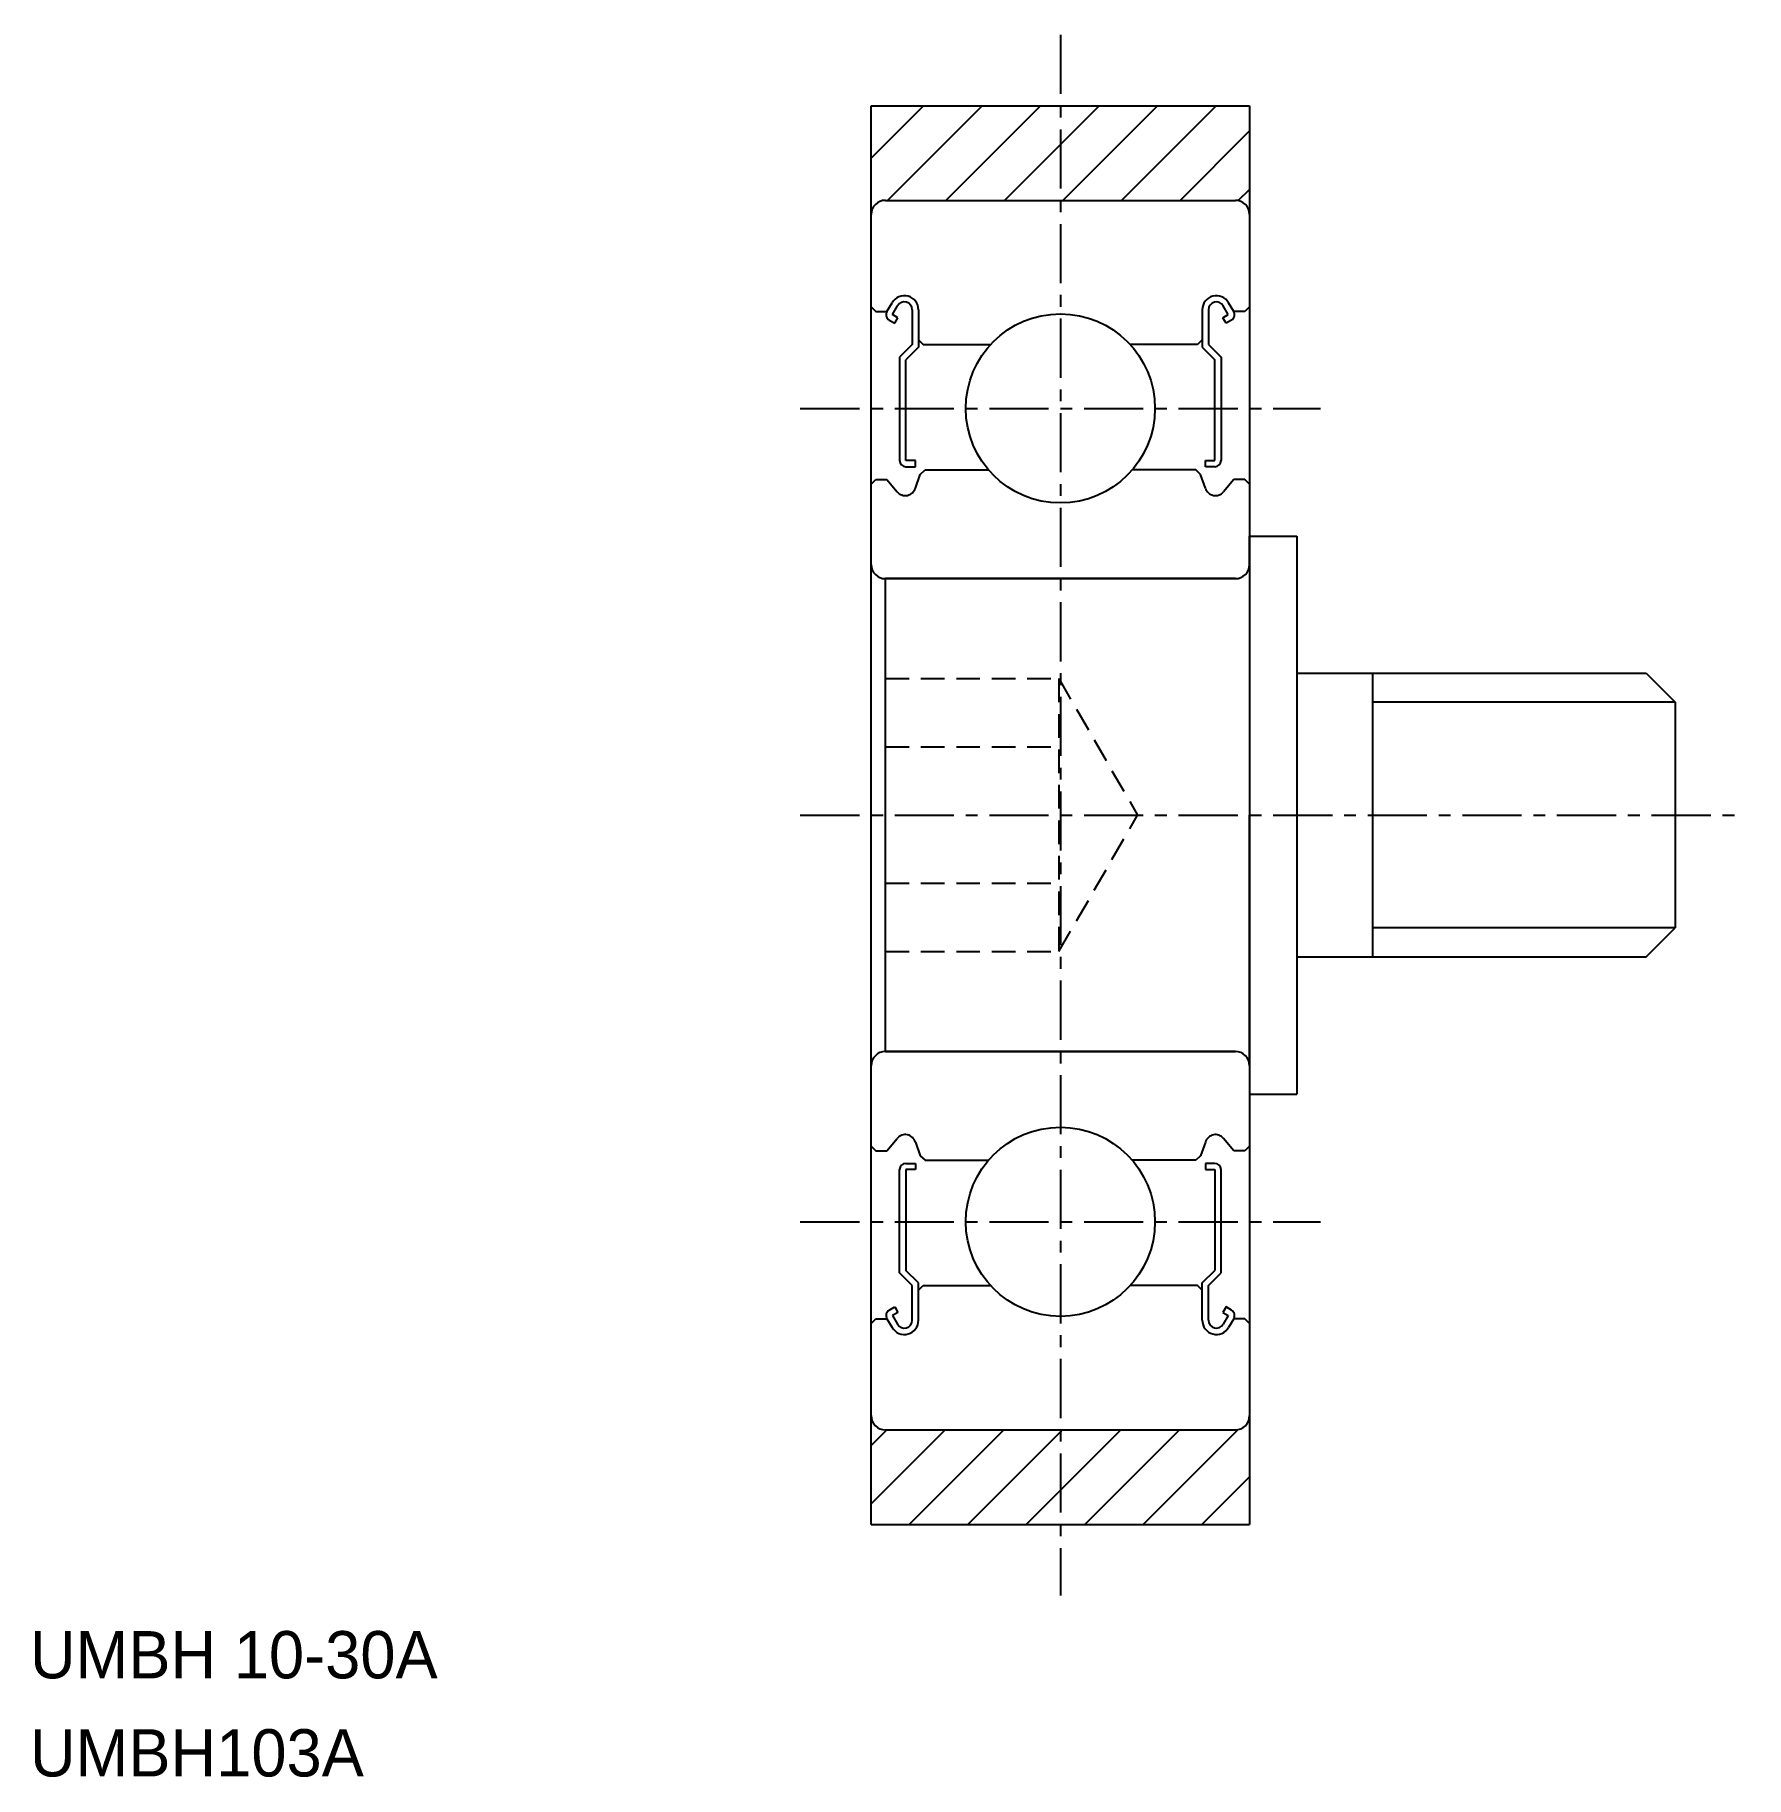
# Model space of a CAD drawing. Extents: x 31.8 to 68, y -15.6 to 21.2.
import ezdxf

# ---------------------------------------------------------------- set-up
doc = ezdxf.new("R2010")
doc.units = 0
doc.linetypes.add('CENTER', pattern=[2, 1.25, -0.25, 0.25, -0.25])
doc.linetypes.add('DASHED', pattern=[0.75, 0.5, -0.25])
doc.layers.get('0').update_dxf_attribs({"linetype": 'CONTINUOUS'})
doc.layers.add('CENTER', color=1, linetype='CENTER')

# ---------------------------------------------------------------- blocks, each defined once
blk = doc.blocks.new('*X2')
at = {"color": 0, "linetype": 'CONTINUOUS'}
for p, q in [((49.532, 18.596), (50.637, 19.701)), ((49.875, 17.701), (51.875, 19.701)), ((51.112, 17.701), (53.112, 19.701)), ((53.532, 18.883), (54.349, 19.701)), ((53.587, 17.701), (55.587, 19.701)), ((54.824, 17.701), (56.824, 19.701)), ((56.062, 17.701), (57.532, 19.171)), ((52.349, 17.701), (53.532, 18.883)), ((57.293, 17.695), (57.532, 17.934)), ((57.526, -8.059), (57.532, -8.053)), ((49.532, -9.865), (51.098, -8.299)), ((49.532, -8.628), (49.861, -8.299)), ((50.336, -10.299), (52.336, -8.299)), ((51.573, -10.299), (53.532, -8.34)), ((53.532, -9.578), (54.81, -8.299)), ((53.532, -8.34), (53.573, -8.299)), ((54.048, -10.299), (56.048, -8.299)), ((55.285, -10.299), (57.291, -8.293)), ((52.81, -10.299), (53.532, -9.578)), ((56.523, -10.299), (57.532, -9.29))]:
    blk.add_line(p, q, dxfattribs=at)

msp = doc.modelspace()

# ---------------------------------------------------------------- linework, layer by layer
at = {"color": 7, "linetype": 'CONTINUOUS'}
for p, q in [((49.532, -10.299), (49.532, 19.701)), ((49.532, 19.701), (57.532, 19.701)), ((57.532, 19.701), (57.532, -10.299)), ((49.832, 17.701), (57.232, 17.701)), ((51.682, 17.701), (51.682, 17.701)), ((53.532, 17.701), (53.532, 17.701)), ((49.865, 15.351), (49.974, 15.535)), ((57.198, 15.351), (57.089, 15.535)), ((49.532, 15.451), (49.632, 15.351)), ((49.632, 15.351), (49.865, 15.351)), ((49.914, 15.169), (50.029, 15.102)), ((49.98, 15.284), (50.089, 15.468)), ((50.096, 15.218), (49.98, 15.284)), ((50.029, 15.102), (50.096, 15.218)), ((50.398, 15.386), (50.398, 14.651)), ((50.532, 15.386), (50.532, 14.596)), ((56.532, 15.386), (56.532, 14.596)), ((56.665, 15.386), (56.665, 14.651)), ((56.967, 15.218), (57.083, 15.284)), ((57.034, 15.102), (56.967, 15.218)), ((57.083, 15.284), (56.974, 15.468)), ((57.149, 15.169), (57.034, 15.102)), ((57.432, 15.351), (57.198, 15.351)), ((57.532, 15.451), (57.432, 15.351)), ((50.532, 14.751), (50.632, 14.651)), ((56.532, 14.751), (56.432, 14.651)), ((50.398, 14.651), (50.132, 14.384)), ((50.132, 14.384), (50.132, 12.199)), ((50.532, 14.596), (50.265, 14.329)), ((50.632, 14.651), (52.056, 14.651)), ((56.432, 14.651), (55.007, 14.651)), ((56.532, 14.596), (56.798, 14.329)), ((56.665, 14.651), (56.932, 14.384)), ((56.932, 14.384), (56.932, 12.199)), ((50.265, 12.199), (50.265, 14.329)), ((56.798, 12.199), (56.798, 14.329)), ((50.465, 12.199), (50.265, 12.199)), ((50.465, 12.066), (50.465, 12.199)), ((56.598, 12.066), (56.598, 12.199)), ((56.598, 12.199), (56.798, 12.199)), ((49.532, 11.701), (49.632, 11.801)), ((49.632, 11.801), (49.865, 11.801)), ((49.865, 11.801), (50.08, 11.539)), ((50.265, 12.066), (50.465, 12.066)), ((50.465, 11.618), (50.57, 11.907)), ((50.57, 11.907), (50.67, 12.001)), ((50.67, 12.001), (52.012, 12.001)), ((56.393, 12.001), (55.051, 12.001)), ((56.493, 11.907), (56.393, 12.001)), ((56.598, 11.618), (56.493, 11.907)), ((56.798, 12.066), (56.598, 12.066)), ((57.198, 11.801), (56.984, 11.539)), ((57.432, 11.801), (57.198, 11.801)), ((57.532, 11.701), (57.432, 11.801)), ((57.532, 10.001), (57.532, 10.601)), ((57.532, 10.601), (58.532, 10.601)), ((58.532, 10.601), (58.532, -1.199)), ((57.532, 10.001), (57.532, 4.701)), ((49.832, 9.701), (57.232, 9.701)), ((49.832, -0.299), (49.832, 9.701)), ((57.232, 9.701), (49.832, 9.701)), ((58.532, 7.701), (65.918, 7.701)), ((60.132, 7.701), (60.132, 1.701)), ((65.918, 7.701), (66.532, 7.088)), ((66.532, 7.088), (66.532, 2.315)), ((57.532, -0.599), (57.532, 4.701)), ((65.918, 1.701), (66.532, 2.315)), ((58.532, 1.701), (65.918, 1.701)), ((49.832, -0.299), (57.232, -0.299)), ((57.232, -0.299), (49.832, -0.299)), ((57.532, -0.599), (57.532, -1.199)), ((57.532, -1.199), (58.532, -1.199)), ((49.865, -2.399), (50.08, -2.136)), ((57.198, -2.399), (56.984, -2.136)), ((49.532, -2.299), (49.632, -2.399)), ((49.632, -2.399), (49.865, -2.399)), ((50.465, -2.215), (50.57, -2.505)), ((50.57, -2.505), (50.67, -2.599)), ((56.493, -2.505), (56.393, -2.599)), ((56.598, -2.215), (56.493, -2.505)), ((57.432, -2.399), (57.198, -2.399)), ((57.532, -2.299), (57.432, -2.399)), ((50.132, -4.982), (50.132, -2.797)), ((50.265, -2.664), (50.465, -2.664)), ((50.465, -2.797), (50.265, -2.797)), ((50.265, -2.797), (50.265, -4.927)), ((50.465, -2.664), (50.465, -2.797)), ((50.67, -2.599), (52.012, -2.599)), ((56.393, -2.599), (55.051, -2.599)), ((56.598, -2.664), (56.598, -2.797)), ((56.798, -2.664), (56.598, -2.664)), ((56.598, -2.797), (56.798, -2.797)), ((56.798, -2.797), (56.798, -4.927)), ((56.932, -4.982), (56.932, -2.797)), ((50.398, -5.249), (50.132, -4.982)), ((50.532, -5.194), (50.265, -4.927)), ((56.532, -5.194), (56.798, -4.927)), ((56.665, -5.249), (56.932, -4.982)), ((50.398, -5.983), (50.398, -5.249)), ((50.532, -5.983), (50.532, -5.194)), ((50.532, -5.349), (50.632, -5.249)), ((50.632, -5.249), (52.056, -5.249)), ((56.432, -5.249), (55.007, -5.249)), ((56.532, -5.349), (56.432, -5.249)), ((56.532, -5.983), (56.532, -5.194)), ((56.665, -5.983), (56.665, -5.249)), ((49.914, -5.767), (50.029, -5.7)), ((50.096, -5.815), (49.98, -5.882)), ((49.98, -5.882), (50.089, -6.066)), ((50.029, -5.7), (50.096, -5.815)), ((57.034, -5.7), (56.967, -5.815)), ((56.967, -5.815), (57.083, -5.882)), ((57.083, -5.882), (56.974, -6.066)), ((57.149, -5.767), (57.034, -5.7)), ((49.532, -6.049), (49.632, -5.949)), ((49.632, -5.949), (49.865, -5.949)), ((49.865, -5.949), (49.974, -6.133)), ((57.198, -5.949), (57.089, -6.133)), ((57.432, -5.949), (57.198, -5.949)), ((57.532, -6.049), (57.432, -5.949)), ((49.832, -8.299), (57.232, -8.299)), ((49.532, -10.299), (57.532, -10.299))]:
    msp.add_line(p, q, dxfattribs=at)
at = {"color": 3, "linetype": 'DASHED'}
for p, q in [((49.832, 7.588), (53.498, 7.588)), ((53.498, 7.588), (55.165, 4.701)), ((53.498, 7.588), (53.498, 1.814)), ((49.832, 6.145), (53.498, 6.145)), ((53.498, 1.814), (55.165, 4.701)), ((49.832, 3.258), (53.498, 3.258)), ((49.832, 1.814), (53.498, 1.814))]:
    msp.add_line(p, q, dxfattribs=at)
at = {"color": 3, "linetype": 'CONTINUOUS'}
for p, q in [((66.532, 7.088), (60.132, 7.088)), ((66.532, 2.315), (60.132, 2.315))]:
    msp.add_line(p, q, dxfattribs=at)
at = {"color": 7, "linetype": 'CONTINUOUS'}
for centre in [(53.532, 13.301), (53.532, -3.899)]:
    msp.add_circle(centre, 2, dxfattribs=at)
for centre, radius, start, end in [((49.832, 17.401), 0.3, 90, 180), ((57.232, 17.401), 0.3, 0, 90), ((50.233, 15.386), 0.299, 0, 150.0002), ((50.233, 15.386), 0.166, 0, 150.0044), ((56.831, 15.386), 0.299, 29.9998, 180), ((56.831, 15.386), 0.166, 29.9956, 180), ((49.98, 15.284), 0.133, 149.9969, 240.0013), ((57.083, 15.284), 0.133, 299.9987, 30.0031), ((50.265, 12.199), 0.133, 180, 270), ((56.798, 12.199), 0.133, 270, 360), ((50.251, 11.682), 0.224, 220.001, 343.1517), ((56.812, 11.682), 0.224, 196.8483, 319.999), ((49.832, 10.001), 0.3, 180, 270), ((57.232, 10.001), 0.3, 270, 0), ((57.232, 10.001), 0.3, 270, 0), ((49.832, -0.599), 0.3, 90, 180), ((57.232, -0.599), 0.3, 0, 90), ((57.232, -0.599), 0.3, 0, 90), ((50.251, -2.28), 0.224, 16.8483, 139.999), ((56.812, -2.28), 0.224, 40.001, 163.1517), ((50.265, -2.797), 0.133, 90, 179.9999), ((56.798, -2.797), 0.133, 0, 90), ((49.98, -5.882), 0.133, 119.9987, 210.0031), ((57.083, -5.882), 0.133, 329.9969, 60.0013), ((50.233, -5.983), 0.299, 209.9998, 0), ((50.233, -5.983), 0.166, 209.9956, 0), ((56.831, -5.983), 0.299, 180, 330.0002), ((56.831, -5.983), 0.166, 180, 330.0044), ((49.832, -7.999), 0.3, 180, 270), ((57.232, -7.999), 0.3, 270, 0)]:
    msp.add_arc(centre, radius, start, end, dxfattribs=at)
at = {"layer": 'CENTER', "color": 1, "linetype": 'CENTER'}
for p, q in [((53.532, 21.201), (53.532, -11.802)), ((48.032, 13.301), (59.032, 13.301)), ((48.032, 4.701), (68.032, 4.701)), ((48.032, -3.899), (59.032, -3.899))]:
    msp.add_line(p, q, dxfattribs=at)

# ---------------------------------------------------------------- block references
at = {"color": 7, "linetype": 'CONTINUOUS'}
msp.add_blockref('*X2', (0, 0), dxfattribs=at)

# ---------------------------------------------------------------- texts
for s, p in [('UMBH 10-30A', (31.745, -13.555)), ('UMBH103A', (31.745, -15.63))]:
    msp.add_text(s, height=1, dxfattribs=at).set_placement(p)

doc.saveas('drawing.dxf')
